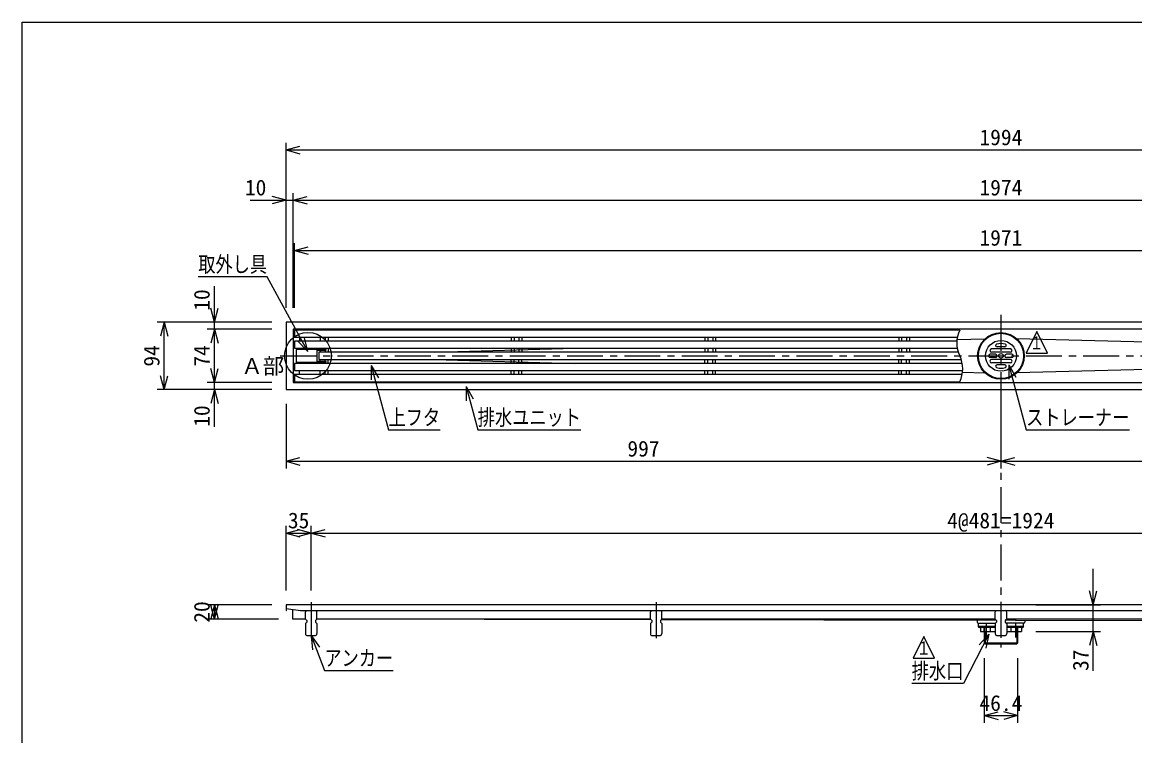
# Model space of a CAD drawing. Units: millimetres, scale not verified. Extents: x -1365 to 1365, y -930 to 870.
# Drawn here: x -1365 to 187, y -124 to 870 of the extents above; entities that cross this region are included whole.
import ezdxf
from ezdxf.enums import TextEntityAlignment as Align

# ---------------------------------------------------------------- set-up
doc = ezdxf.new("R2010")
doc.units = ezdxf.units.MM
doc.header["$LTSCALE"] = 10
doc.linetypes.add('CHAIN1', pattern=[8, 5, -1, 1, -1])
doc.linetypes.add('DASHED2', pattern=[3, 2, -1])
for name, color, linetype in [('0-0_計極細', 2, 'Continuous'), ('0-1_計細線', 3, 'Continuous'), ('0-5_寸法線', 7, 'Continuous'), ('0-7_枠細線', 5, 'Continuous'), ('0-8_枠中線', 5, 'Continuous')]:
    doc.layers.add(name, color=color, linetype=linetype)
doc.styles.add('ＭＳ ゴシック', font='')
doc.styles.get('ＭＳ ゴシック').set_extended_font_data('MS Gothic')

msp = doc.modelspace()

# ---------------------------------------------------------------- linework, layer by layer
at = {"layer": '0-0_計極細', "linetype": 'CHAIN1'}
for p, q in [((0, 462.07), (0, -1.63)), ((-1005.17, 405), (1005.86, 405)), ((-962, 61.64), (-962, 6.37)), ((-481, 61.64), (-481, 6.37))]:
    msp.add_line(p, q, dxfattribs=at)
at = {"layer": '0-0_計極細'}
for p, q in [((-978.5, 431), (-978.5, 425.5)), ((-949.45, 431), (-949.45, 425.5)), ((-942.55, 431), (-942.55, 425.5)), ((-938.5, 431), (-938.5, 425.5)), ((-683.21, 431), (-683.21, 425.5)), ((-679.16, 431), (-679.16, 425.5)), ((-672.26, 431), (-672.26, 425.5)), ((-668.21, 431), (-668.21, 425.5)), ((-412.92, 431), (-412.92, 425.5)), ((-408.87, 431), (-408.87, 425.5)), ((-401.97, 431), (-401.97, 425.5)), ((-397.92, 431), (-397.92, 425.5)), ((-142.63, 431), (-142.63, 425.5)), ((-138.58, 431), (-138.58, 425.5)), ((-131.68, 431), (-131.68, 425.5)), ((-127.63, 431), (-127.63, 425.5)), ((-61.46, 427.67), (-22.28, 428.77)), ((968, 405), (22.28, 428.77)), ((-982, 414.9), (-973, 414.9)), ((-982, 414.9), (-982, 413.9)), ((-978.5, 415.5), (-978.5, 414.9)), ((-973, 414.9), (-973, 413.9)), ((-949.45, 415.5), (-949.45, 413.9)), ((-949.45, 412.9), (-949.45, 410)), ((-942.55, 415.5), (-942.55, 413.9)), ((-942.55, 412.9), (-942.55, 410)), ((-938.5, 415.5), (-938.5, 410)), ((-790.09, 410), (-594.39, 415.5)), ((-683.21, 415.5), (-683.21, 410)), ((-679.16, 415.5), (-679.16, 410)), ((-672.26, 415.5), (-672.26, 410)), ((-668.21, 415.5), (-668.21, 410)), ((-412.92, 415.5), (-412.92, 410)), ((-408.87, 415.5), (-408.87, 410)), ((-401.97, 415.5), (-401.97, 410)), ((-397.92, 415.5), (-397.92, 410)), ((-142.63, 415.5), (-142.63, 410)), ((-138.58, 415.5), (-138.58, 410)), ((-131.68, 415.5), (-131.68, 410)), ((-127.63, 415.5), (-127.63, 410)), ((968, 405), (22.28, 381.23)), ((-982, 395.1), (-982, 396.1)), ((-982, 395.1), (-973, 395.1)), ((-978.5, 395.1), (-978.5, 394.5)), ((-973, 395.1), (-973, 396.1)), ((-949.45, 397.1), (-949.45, 400)), ((-949.45, 394.5), (-949.45, 396.1)), ((-942.55, 397.1), (-942.55, 400)), ((-942.55, 394.5), (-942.55, 396.1)), ((-938.5, 394.5), (-938.5, 400)), ((-790.09, 400), (-594.39, 394.5)), ((-683.21, 394.5), (-683.21, 400)), ((-679.16, 394.5), (-679.16, 400)), ((-672.26, 394.5), (-672.26, 400)), ((-668.21, 394.5), (-668.21, 400)), ((-412.92, 394.5), (-412.92, 400)), ((-408.87, 394.5), (-408.87, 400)), ((-401.97, 394.5), (-401.97, 400)), ((-397.92, 394.5), (-397.92, 400)), ((-142.63, 394.5), (-142.63, 400)), ((-138.58, 394.5), (-138.58, 400)), ((-131.68, 394.5), (-131.68, 400)), ((-127.63, 394.5), (-127.63, 400)), ((-978.5, 379), (-978.5, 384.5)), ((-949.45, 379), (-949.45, 384.5)), ((-942.55, 379), (-942.55, 384.5)), ((-938.5, 379), (-938.5, 384.5)), ((-683.21, 379), (-683.21, 384.5)), ((-679.16, 379), (-679.16, 384.5)), ((-672.26, 379), (-672.26, 384.5)), ((-668.21, 379), (-668.21, 384.5)), ((-412.92, 379), (-412.92, 384.5)), ((-408.87, 379), (-408.87, 384.5)), ((-401.97, 379), (-401.97, 384.5)), ((-397.92, 379), (-397.92, 384.5)), ((-142.63, 379), (-142.63, 384.5)), ((-138.58, 379), (-138.58, 384.5)), ((-131.68, 379), (-131.68, 384.5)), ((-127.63, 379), (-127.63, 384.5)), ((-53.62, 382.11), (-22.28, 381.23)), ((-20.31, 37.2), (-7.2, 37.2)), ((7.2, 37.2), (20.31, 37.2)), ((-23.5, 20.8), (-23.5, 28.3)), ((-23.5, 28.3), (-22.5, 27.3)), ((-23.5, 20.8), (-22.5, 21.8)), ((-22.5, 21.8), (-22.5, 27.3)), ((-22.2, 20.8), (-22.2, 3.5)), ((22.2, 20.8), (22.2, 3.5)), ((23.5, 28.3), (22.5, 27.3)), ((22.5, 21.8), (22.5, 27.3)), ((23.5, 20.8), (22.5, 21.8)), ((23.5, 20.8), (23.5, 28.3)), ((23.2, 4.5), (-23.2, 4.5))]:
    msp.add_line(p, q, dxfattribs=at)
at = {"layer": '0-0_計極細', "linetype": 'DASHED2'}
for p, q in [((-20.5, 32.3), (-20.5, 3.5)), ((20.5, 32.3), (20.5, 3.5))]:
    msp.add_line(p, q, dxfattribs=at)
at = {"layer": '0-0_計極細'}
for centre, start, end in [((-21.06, 423), 153.73196, 206.26804), ((-94, 387), 333.73196, 26.26804)]:
    msp.add_arc(centre, 40.67, start, end, dxfattribs=at)
at = {"layer": '0-1_計細線'}
for p, q in [((-985.5, 441), (-985.5, 431)), ((-57.53, 441), (-985.5, 441)), ((-985.5, 431), (-60.93, 431)), ((-985.5, 425.5), (-985.5, 415.5)), ((-61.65, 425.5), (-985.5, 425.5)), ((-985.5, 415.5), (-61.03, 415.5)), ((-941, 413.9), (-983, 413.9)), ((-983, 413.9), (-983, 396.1)), ((-953.8, 396.1), (-953.8, 413.9)), ((-953.8, 412.9), (-941, 412.9)), ((-951.5, 410), (-951.5, 400)), ((-59.6, 410), (-951.5, 410)), ((-941, 412.9), (-941, 413.9)), ((-7.7, 407.35), (-15, 407.35)), ((13.15, 414.75), (-13.15, 414.75)), ((13.15, 410.05), (-13.15, 410.05)), ((5.5, 417.45), (-5.5, 417.45)), ((15, 407.35), (7.7, 407.35)), ((-985.5, 394.5), (-985.5, 384.5)), ((-54.03, 394.5), (-985.5, 394.5)), ((-983, 396.1), (-941, 396.1)), ((-941, 397.1), (-953.8, 397.1)), ((-951.5, 400), (-55.46, 400)), ((-941, 396.1), (-941, 397.1)), ((-7.7, 402.65), (-15, 402.65)), ((13.15, 399.95), (-13.15, 399.95)), ((13.15, 395.25), (-13.15, 395.25)), ((5.5, 392.55), (-5.5, 392.55)), ((15, 402.65), (7.7, 402.65)), ((-985.5, 384.5), (-53.41, 384.5)), ((-985.5, 379), (-985.5, 369)), ((-54.12, 379), (-985.5, 379)), ((-985.5, 369), (-57.53, 369)), ((-997, 58), (-997, 50)), ((-997, 50), (-996.3, 50)), ((-996.98, 52.99), (-977, 50)), ((-996.3, 50), (-996.3, 52.89)), ((-977, 50), (977, 50)), ((-968, 50), (-970, 48)), ((-970, 38), (-970, 48)), ((-954, 48), (-956, 50)), ((-954, 38), (-954, 48)), ((-487, 50), (-489, 48)), ((-489, 38), (-489, 48)), ((-473, 48), (-475, 50)), ((-473, 38), (-473, 48)), ((-6, 50), (-8, 48)), ((-8, 38), (-8, 48)), ((8, 48), (6, 50)), ((8, 38), (8, 48)), ((-970, 38), (-968, 36)), ((-968, 34), (-970, 32)), ((-970, 32), (-970, 18)), ((-968, 36), (-968, 34)), ((-954, 38), (-956, 36)), ((-956, 36), (-956, 34)), ((-956, 34), (-954, 32)), ((-487.97, 36.99), (-954.05, 37.95)), ((-489, 38), (-954, 38)), ((-954, 32), (-954, 18)), ((-489, 38), (-487, 36)), ((-487, 34), (-489, 32)), ((-489, 32), (-489, 18)), ((-487, 36), (-487, 34)), ((-473, 38), (-475, 36)), ((-475, 36), (-475, 34)), ((-475, 34), (-473, 32)), ((-20.31, 36.02), (-474.03, 36.96)), ((-8, 38), (-473, 38)), ((-473, 32), (-473, 18)), ((-33.2, 36.07), (-33.2, 33.8)), ((-31.7, 32.3), (-7.7, 32.3)), ((-31.5, 28.3), (-31.5, 32.3)), ((-20.31, 38), (-20.31, 36.02)), ((-8, 38), (-6, 36)), ((-6, 34), (-8, 32)), ((-8, 32), (-8, 18)), ((-6, 36), (-6, 34)), ((8, 38), (6, 36)), ((6, 36), (6, 34)), ((6, 34), (8, 32)), ((31.7, 32.3), (7.7, 32.3)), ((473, 38), (8, 38)), ((8, 32), (8, 18)), ((20.31, 38), (20.31, 36.02)), ((20.31, 36.02), (474.04, 36.96)), ((31.5, 28.3), (31.5, 32.3)), ((33.2, 36.07), (33.2, 33.8)), ((-31.7, 28.3), (-8, 28.3)), ((-8, 26.5), (-29.9, 26.5)), ((-28.75, 26.5), (-28.75, 20.8)), ((-28.75, 20.8), (-8, 20.8)), ((-23.2, 20.8), (-23.2, 4.5)), ((-14.38, 20.8), (-14.38, 26.5)), ((8, 28.3), (31.7, 28.3)), ((29.9, 26.5), (8, 26.5)), ((8, 20.8), (28.75, 20.8)), ((14.37, 20.8), (14.37, 26.5)), ((23.2, 20.8), (23.2, 4.5)), ((28.75, 26.5), (28.75, 20.8)), ((-967, 15), (-957, 15)), ((-486, 15), (-476, 15)), ((-22.2, 3.5), (-23.2, 4.5)), ((-22.2, 3.5), (22.2, 3.5)), ((-5, 15), (5, 15)), ((22.2, 3.5), (23.2, 4.5))]:
    msp.add_line(p, q, dxfattribs=at)
for points in [[(997, 358), (997, 452), (-997, 452), (-997, 358)], [(-987, 442), (-987, 368), (987, 368), (987, 442)]]:
    msp.add_lwpolyline(points, close=True, dxfattribs=at)
for points in [[(997, 50), (997, 58), (-997, 58)], [(-970, 38), (-987.7, 38), (-987.7, 51.6)]]:
    msp.add_lwpolyline(points, dxfattribs=at)
for radius in [32.5, 31.5, 21.5, 3.1]:
    msp.add_circle((0, 405), radius, dxfattribs=at)
for centre, radius, start, end in [((-5.5, 419.45), 2, 108.40042, 270), ((0, 398.32), 23.83, 75.09095, 104.90905), ((5.5, 419.45), 2, 270, 71.59958), ((-15, 405), 2.35, 90, 180), ((-15, 405), 2.35, 180, 270), ((-13.15, 412.4), 2.35, 90, 180), ((-13.15, 412.4), 2.35, 180, 270), ((-7.7, 405), 2.35, 0, 90), ((-7.7, 405), 2.35, 270, 360), ((7.7, 405), 2.35, 90, 180), ((7.7, 405), 2.35, 180, 270), ((13.15, 412.4), 2.35, 0, 90), ((13.15, 412.4), 2.35, 270, 360), ((15, 405), 2.35, 0, 90), ((15, 405), 2.35, 270, 360), ((-13.15, 397.6), 2.35, 90, 180), ((-13.15, 397.6), 2.35, 180, 270), ((-5.5, 390.55), 2, 90, 251.59958), ((0, 411.68), 23.83, 255.09095, 284.90905), ((5.5, 390.55), 2, 288.40042, 90), ((13.15, 397.6), 2.35, 0, 90), ((13.15, 397.6), 2.35, 270, 360), ((-31.7, 33.8), 1.5, 180, 270), ((-31.7, 33.8), 1.5, 180, 270), ((31.7, 33.8), 1.5, 270, 360), ((31.7, 33.8), 1.5, 270, 360), ((-967, 18), 3, 180, 270), ((-957, 18), 3, 270, 360), ((-486, 18), 3, 180, 270), ((-476, 18), 3, 270, 360), ((-29.9, 28.3), 1.8, 180, 270), ((-5, 18), 3, 180, 270), ((5, 18), 3, 270, 360), ((29.9, 28.3), 1.8, 270, 360)]:
    msp.add_arc(centre, radius, start, end, dxfattribs=at)
at = {"layer": '0-5_寸法線'}
for p, q in [((-997, 472), (-997, 702)), ((-997, 692), (-977.68, 697.18)), ((-997, 692), (-977.68, 686.82)), ((-997, 692), (997, 692)), ((-1047, 622), (-987, 622)), ((-997, 622), (-1016.32, 627.18)), ((-997, 622), (-1016.32, 616.82)), ((-997, 472), (-997, 632)), ((-987, 472), (-987, 632)), ((-987, 622), (-967.68, 627.18)), ((-987, 622), (-967.68, 616.82)), ((-987, 622), (987, 622)), ((-985.5, 472), (-985.5, 562)), ((-985.5, 552), (-966.18, 557.18)), ((-985.5, 552), (-966.18, 546.82)), ((-985.5, 552), (985.5, 552)), ((-1097, 442), (-1097, 502)), ((-1097, 452), (-1102.18, 471.32)), ((-1097, 452), (-1091.82, 471.32)), ((-1017, 452), (-1177, 452)), ((-1167, 452), (-1172.18, 432.68)), ((-1167, 452), (-1161.82, 432.68)), ((-1167, 358), (-1167, 452)), ((-1017, 452), (-1107, 452)), ((-1017, 442), (-1107, 442)), ((-1097, 442), (-1102.18, 422.68)), ((-1097, 442), (-1091.82, 422.68)), ((-1097, 368), (-1097, 442)), ((-966.73, 410.85), (-980.53, 425.33)), ((-966.73, 410.85), (-971.43, 430.29)), ((-878.17, 391.57), (-878.19, 371.57)), ((-878.17, 391.57), (-868.19, 374.24)), ((10.85, 392.54), (10.83, 372.54)), ((10.85, 392.54), (20.83, 375.21)), ((-1167, 358), (-1172.18, 377.32)), ((-1167, 358), (-1161.82, 377.32)), ((-1097, 368), (-1102.18, 387.32)), ((-1097, 368), (-1091.82, 387.32)), ((-1017, 358), (-1177, 358)), ((-1017, 368), (-1107, 368)), ((-1017, 358), (-1107, 358)), ((-1097, 358), (-1102.18, 338.68)), ((-1097, 306.13), (-1097, 368)), ((-1097, 358), (-1091.82, 338.68)), ((-745.97, 362.5), (-745.98, 342.5)), ((-745.97, 362.5), (-735.98, 345.18)), ((-997, 338), (-997, 248)), ((0, 338), (0, 248)), ((-997, 258), (-977.68, 263.18)), ((-997, 258), (-977.68, 252.82)), ((-997, 258), (0, 258)), ((0, 258), (-19.32, 263.18)), ((0, 258), (-19.32, 252.82)), ((0, 258), (19.32, 263.18)), ((0, 258), (19.32, 252.82)), ((0, 258), (997, 258)), ((-997, 78), (-997, 168)), ((-997, 158), (-977.68, 163.18)), ((-997, 158), (-977.68, 152.82)), ((-997, 158), (-962, 158)), ((-962, 158), (-981.32, 163.18)), ((-962, 158), (-981.32, 152.82)), ((-962, 78), (-962, 168)), ((-962, 158), (-942.68, 163.18)), ((-962, 158), (-942.68, 152.82)), ((-962, 158), (962, 158)), ((128.75, -34.2), (128.75, 108)), ((128.75, 58), (123.57, 77.32)), ((128.75, 58), (133.93, 77.32)), ((-1017, 58), (-1107, 58)), ((-1097, 58), (-1102.18, 38.68)), ((-1097, 38), (-1102.18, 57.32)), ((-1097, 58), (-1091.82, 38.68)), ((-1097, 58), (-1097, 38)), ((-1097, 38), (-1091.82, 57.32)), ((48.75, 58), (138.75, 58)), ((-1007.7, 38), (-1107, 38)), ((-16.84, 16.93), (-30.32, 2.16)), ((-16.84, 16.93), (-21.13, -2.6)), ((48.75, 20.8), (138.75, 20.8)), ((128.75, 20.8), (123.57, 1.48)), ((128.75, 20.8), (133.93, 1.48)), ((-962, 15), (-950.34, -1.25)), ((-962, 15), (-960.03, -4.9)), ((-23.2, -16.5), (-23.2, -106.5)), ((23.2, -16.5), (23.2, -106.5)), ((-23.2, -96.5), (-3.88, -91.32)), ((23.2, -96.5), (3.88, -91.32)), ((-23.2, -96.5), (-3.88, -101.68)), ((-23.2, -96.5), (23.2, -96.5)), ((23.2, -96.5), (3.88, -101.68))]:
    msp.add_line(p, q, dxfattribs=at)
for points in [[(-966.73, 410.85), (-1023.54, 515.06), (-1119.54, 515.06)], [(-878.17, 391.57), (-854.16, 301.74), (-782.16, 301.74)], [(10.85, 392.54), (35.09, 301.74), (179.09, 301.74)], [(-745.97, 362.5), (-729.72, 301.74), (-585.72, 301.74)], [(-16.84, 16.93), (-52.43, -51.75), (-124.43, -51.75)], [(-962, 15), (-943.64, -33.71), (-847.64, -33.71)]]:
    msp.add_lwpolyline(points, dxfattribs=at)
msp.add_circle((-966.49, 405), 32.62, dxfattribs=at)
at = {"layer": '0-7_枠細線'}
for p, q in [((50, 438.99), (35, 408.99)), ((65, 408.99), (50, 438.99)), ((35, 408.99), (65, 408.99)), ((-107.56, 13.6), (-122.56, -16.4)), ((-92.56, -16.4), (-107.56, 13.6)), ((-122.56, -16.4), (-92.56, -16.4))]:
    msp.add_line(p, q, dxfattribs=at)
at = {"layer": '0-8_枠中線'}
msp.add_lwpolyline([(-1365, -930), (-1365, 870), (1365, 870), (1365, -930)], close=True, dxfattribs=at)

# ---------------------------------------------------------------- texts
at = {"layer": '0-5_寸法線', "style": 'ＭＳ ゴシック'}
for s, p in [('1994', (-30, 692)), ('10', (-1054.49, 622)), ('1974', (-30, 622)), ('1971', (-30, 552)), ('Ａ部', (-1059.54, 373.2)), ('997', (-521, 258)), ('35', (-994.5, 158)), ('4@481=1924', (-75, 158)), ('46.4', (-30, -96.5))]:
    msp.add_text(s, height=21.99, dxfattribs=at).set_placement(p, align=Align.BOTTOM_LEFT)
at = {"layer": '0-5_寸法線', "style": 'ＭＳ ゴシック', "width": 0.8}
for s, p in [('取外し具', (-1119.54, 515.06)), ('上フタ', (-854.16, 301.74)), ('排水ユニット', (-729.72, 301.74)), ('ストレーナー', (35.09, 301.74)), ('アンカー', (-943.64, -33.71)), ('排水口', (-124.43, -51.75))]:
    msp.add_text(s, height=21.99, dxfattribs=at).set_placement(p, align=Align.BOTTOM_LEFT)
at = {"layer": '0-5_寸法線', "style": 'ＭＳ ゴシック'}
for s, p in [('10', (-1097, 467.86)), ('94', (-1167, 390)), ('74', (-1097, 390)), ('10', (-1097, 306.13)), ('20', (-1097, 33)), ('37', (128.75, -34.2))]:
    msp.add_text(s, height=21.99, rotation=90, dxfattribs=at).set_placement(p, align=Align.BOTTOM_LEFT)
at = {"layer": '0-7_枠細線', "style": 'ＭＳ ゴシック', "width": 0.8}
for p in [(39.73, 408.38), (-117.83, -17.01)]:
    msp.add_text('１', height=18.33, dxfattribs=at).set_placement(p, align=Align.BOTTOM_LEFT)

doc.saveas('drawing.dxf')
